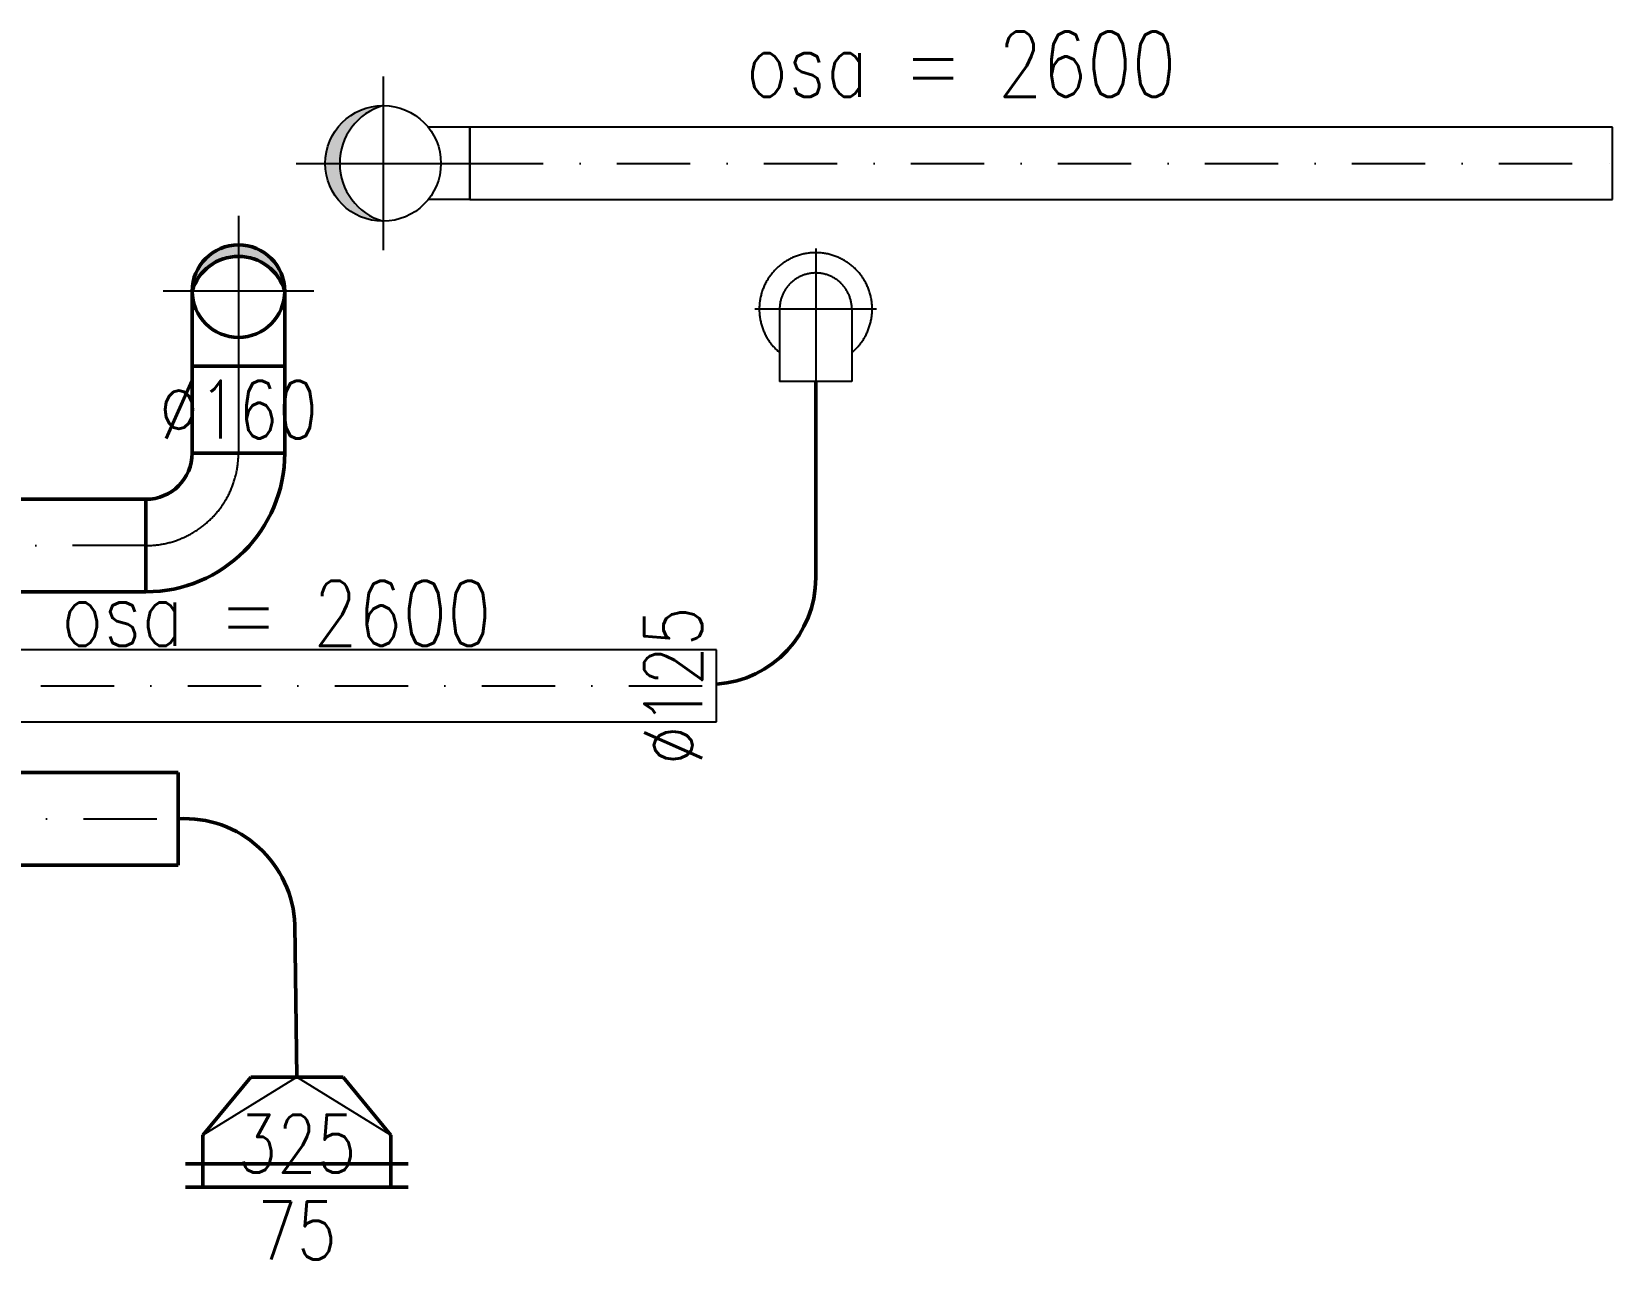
# Model space of a CAD drawing. Header units: millimetres. Extents: x -5302 to 21798, y 61761 to 66330.
# Drawn here: x 8166 to 10898, y 61761 to 63884 of the extents above; entities that cross this region are included whole.
import ezdxf
from ezdxf.enums import TextEntityAlignment as Align

# ---------------------------------------------------------------- set-up
doc = ezdxf.new("R2010")
doc.units = ezdxf.units.MM
doc.header["$LTSCALE"] = 10
for name, pattern in [('_aa', [1.4, 0.5, -0.2, 0.5, -0.2]), ('DASHDOT', [25.4, 12.7, -6.35, 0, -6.35]), ('KOLEJE', [0])]:
    doc.linetypes.add(name, pattern=pattern)
doc.layers.get('0').update_dxf_attribs({"color": 3})
for name, color, linetype, lineweight in [('V-flexo_osy', 3, 'KOLEJE', 50), ('V-objekty', 3, 'Continuous', 50), ('V-tvarovky', 3, 'Continuous', 50)]:
    doc.layers.add(name, color=color, linetype=linetype, lineweight=lineweight)
for name, color, linetype in [('V-objekty-popis', 3, 'Continuous'), ('V-tvarovky-popis', 3, 'Continuous'), ('VZT_DIGESTOR', 3, 'Continuous'), ('VZT_EXHAUST', 3, '_aa'), ('VZT_EXHAUST-popis', 3, 'Continuous')]:
    doc.layers.add(name, color=color, linetype=linetype)
doc.styles.add('ROMANS', font='romans.shx', dxfattribs={"width": 0.8})
doc.styles.get("Standard").update_dxf_attribs({"font": 'simplex.shx', "width": 0.8})
doc.linetypes.add('KOLEJE_2', pattern='A,2,[141,CADKON.SHX,S=3,R=0,X=0,Y=0],1.5', length=3.5)

# ---------------------------------------------------------------- blocks, each defined once
blk = doc.blocks.new('*U73', base_point=(150, -62.5))
at = {"linetype": 'ByBlock', "lineweight": -2, "ltscale": 2000}
blk.add_hatch(color=0, dxfattribs=at).paths.add_polyline_path([(0, 100, 0.414214), (-100, 0, 0.414214), (0, -100, -0.750012)])
at = {"color": 2, "linetype": 'DASHDOT', "lineweight": 25, "ltscale": 2000}
for p, q in [((0, 150), (0, -150)), ((-150, 0), (150, 0))]:
    blk.add_line(p, q, dxfattribs=at)
at = {"color": 0, "linetype": 'ByBlock', "lineweight": -2, "ltscale": 2000}
for p, q in [((150, 62.5), (78.1, 62.5)), ((150, -62.5), (150, 62.5)), ((150, -62.5), (78.1, -62.5))]:
    blk.add_line(p, q, dxfattribs=at)
blk.add_circle((0, 0), 100, dxfattribs=at)
blk.add_arc((29.2, 0), 104.2, 106.2593, 253.7407, dxfattribs=at)
blk = doc.blocks.new('*U76', base_point=(162.5, 40))
at = {"color": 0, "linetype": 'ByBlock', "lineweight": -2, "ltscale": 2000}
for points in [[(0, 0), (325, 0), (325, 40), (0, 40), (0, 0)], [(0, 0), (-30, 0)], [(325, 0), (355, 0)]]:
    blk.add_lwpolyline(points, dxfattribs=at)
blk = doc.blocks.new('*U77')
at = {"color": 0, "linetype": 'ByBlock', "lineweight": -2, "ltscale": 2000}
for p, q in [((0, 162.5), (0, 192.5)), ((50, 162.5), (0, 162.5)), ((0, 162.5), (0, 162.5)), ((0, 162.5), (0, -162.5)), ((50, 162.5), (150, 80)), ((150, 80), (150, 80)), ((150, 80), (150, -80)), ((150, 80), (150, 80)), ((150, -80), (50, -162.5)), ((150, -80), (150, -80)), ((150, -80), (150, -80)), ((50, -162.5), (0, -162.5)), ((0, -162.5), (0, -192.5)), ((0, -162.5), (0, -162.5))]:
    blk.add_line(p, q, dxfattribs=at)
at = {"color": 2, "linetype": 'DASHDOT', "lineweight": 25, "ltscale": 2000}
for p, q in [((50, 162.5), (150, 0)), ((150, 0), (50, -162.5))]:
    blk.add_line(p, q, dxfattribs=at)
blk = doc.blocks.new('*U112')
at = {"linetype": 'ByBlock', "lineweight": -2, "ltscale": 2000}
blk.add_hatch(color=0, dxfattribs=at).paths.add_polyline_path([(0, 80, 0.41421356), (-80, 0, 0.41421356), (0, -80, -0.750012)])
at = {"color": 2, "linetype": 'DASHDOT', "lineweight": 25, "ltscale": 2000}
for p, q in [((0, 130), (0, -130)), ((-130, 0), (130, 0))]:
    blk.add_line(p, q, dxfattribs=at)
at = {"color": 0, "linetype": 'ByBlock', "lineweight": -2, "ltscale": 2000}
for p, q in [((130, 80), (0, 80)), ((130, -80), (130, 80)), ((130, -80), (0, -80))]:
    blk.add_line(p, q, dxfattribs=at)
blk.add_circle((0, 0), 80, dxfattribs=at)
blk.add_arc((23.332, 0), 83.333, 106.259325, 253.740675, dxfattribs=at)
blk = doc.blocks.new('*U113', base_point=(0, 80))
at = {"color": 0, "linetype": 'ByBlock', "lineweight": -2, "ltscale": 2000}
for p, q in [((0, 160), (0, 0)), ((150, 160), (0, 160)), ((150, 0), (150, 160)), ((0, 0), (150, 0))]:
    blk.add_line(p, q, dxfattribs=at)
at = {"color": 2, "linetype": 'DASHDOT', "lineweight": 25, "ltscale": 2000}
blk.add_line((0, 80), (150, 80), dxfattribs=at)
blk = doc.blocks.new('*U114', base_point=(0, 160))
at = {"color": 0, "lineweight": -2, "ltscale": 2000}
for p, q in [((0, 240), (0, 80)), ((0, 240), (0, 240)), ((0, 80), (0, 80)), ((80, 0), (240, 0)), ((80, 0), (80, 0)), ((240, 0), (240, 0))]:
    blk.add_line(p, q, dxfattribs=at)
at = {"color": 2, "linetype": 'DASHDOT', "lineweight": 25, "ltscale": 2000}
for p, q in [((0, 160), (0, 160)), ((160, 0), (160, 0))]:
    blk.add_line(p, q, dxfattribs=at)
at = {"color": 0, "lineweight": -2, "ltscale": 2000}
for radius in [240, 80]:
    blk.add_arc((0, 0), radius, 0, 90, dxfattribs=at)
at = {"color": 2, "linetype": 'DASHDOT', "lineweight": 25, "ltscale": 2000}
blk.add_arc((0, 0), 160, 0, 90, dxfattribs=at)
blk = doc.blocks.new('*U123')
at = {"color": 2, "linetype": 'DASHDOT', "lineweight": 25, "ltscale": 2000}
for p, q in [((0, 105), (0, -105)), ((-105, 0), (0, 0))]:
    blk.add_line(p, q, dxfattribs=at)
at = {"color": 0, "linetype": 'ByBlock', "lineweight": -2, "ltscale": 2000}
for p, q in [((0, 62.5), (125, 62.5)), ((125, 62.5), (125, -62.5)), ((0, -62.5), (125, -62.5))]:
    blk.add_line(p, q, dxfattribs=at)
at = {"color": 2, "linetype": 'KOLEJE', "lineweight": 25, "ltscale": 2000}
blk.add_lwpolyline([(0, 0), (125, 0)], dxfattribs=at)
at = {"color": 0, "linetype": 'ByBlock', "lineweight": -2, "ltscale": 2000}
for radius, start, end in [(97.6, 39.8056, 320.1944), (62.5, 90, 270)]:
    blk.add_arc((0, 0), radius, start, end, dxfattribs=at)
blk = doc.blocks.new('*U187', base_point=(0, 62.5))
at = {"color": 0, "linetype": 'ByBlock', "lineweight": -2, "ltscale": 2000}
for p, q in [((0, 125), (0, 0)), ((1930.61, 125), (0, 125)), ((1930.61, 0), (1930.61, 125)), ((0, 0), (1930.61, 0))]:
    blk.add_line(p, q, dxfattribs=at)
at = {"color": 2, "linetype": 'DASHDOT', "lineweight": 25}
blk.add_line((0, 62.5), (1930.61, 62.5), dxfattribs=at)
blk = doc.blocks.new('*U193', base_point=(0, 62.5))
at = {"color": 0, "linetype": 'ByBlock', "lineweight": -2, "ltscale": 2000}
for p, q in [((0, 125), (0, 0)), ((1975, 125), (0, 125)), ((1975, 0), (1975, 125)), ((0, 0), (1975, 0))]:
    blk.add_line(p, q, dxfattribs=at)
at = {"color": 2, "linetype": 'DASHDOT', "lineweight": 25}
blk.add_line((0, 62.5), (1975, 62.5), dxfattribs=at)
blk = doc.blocks.new('*U238', base_point=(0, 80))
at = {"color": 0, "linetype": 'ByBlock', "lineweight": -2, "ltscale": 2000}
for p, q in [((0, 160), (0, 0)), ((285, 160), (0, 160)), ((285, 0), (285, 160)), ((0, 0), (285, 0))]:
    blk.add_line(p, q, dxfattribs=at)
at = {"color": 2, "linetype": 'DASHDOT', "lineweight": 25}
blk.add_line((0, 80), (285, 80), dxfattribs=at)
blk = doc.blocks.new('*U253', base_point=(0, 80))
at = {"color": 0, "linetype": 'ByBlock', "lineweight": -2, "ltscale": 2000}
for p, q in [((0, 160), (0, 0)), ((1942.57, 160), (0, 160)), ((1942.57, 0), (1942.57, 160)), ((0, 0), (1942.57, 0))]:
    blk.add_line(p, q, dxfattribs=at)
at = {"color": 2, "linetype": 'DASHDOT', "lineweight": 25}
blk.add_line((0, 80), (1942.57, 80), dxfattribs=at)

msp = doc.modelspace()

# ---------------------------------------------------------------- linework, layer by layer
at = {"layer": 'V-flexo_osy', "linetype": 'KOLEJE_2', "ltscale": 2}
for points in [[(9521.1, 63278.7), (9521.1, 62938.9, -0.39442), (9349.7, 62755.4, 18.419043)], [(8624.3, 62075.7), (8620.8, 62339.2, 0.418743), (8419.1, 62522.6, -1.603469)]]:
    msp.add_lwpolyline(points, format="xyb", dxfattribs=at)

# ---------------------------------------------------------------- block references
at = {"layer": 'V-objekty', "ltscale": 2000, "xscale": -1, "rotation": 270.0000000000091}
msp.add_blockref('*U77', (8624.3, 61925.7), dxfattribs=at)
at = {"layer": 'V-objekty', "ltscale": 2000, "xscale": -1}
msp.add_blockref('*U76', (8624.3, 61925.7), dxfattribs=at)
at = {"layer": 'V-tvarovky', "ltscale": 2000}
for name, p, rotation in [('*U112', (8523.2, 63434.9), 270.0000000000014), ('*U113', (8523.2, 63304.9), 270.0000000000018), ('*U114', (8523.2, 63154.9), 270.0000000000018), ('*U238', (8363.2, 62994.9), 180.000000000002)]:
    msp.add_blockref(name, p, dxfattribs=dict(at, rotation=rotation))
msp.add_blockref('*U253', (6476.5, 62522.6), dxfattribs=at)
at = {"layer": 'VZT_DIGESTOR', "ltscale": 200}
msp.add_blockref('*U73', (8923.2, 63593.2), dxfattribs=at)
at = {"layer": 'VZT_DIGESTOR', "ltscale": 2000}
msp.add_blockref('*U193', (8923.2, 63655.7), dxfattribs=at)
at = {"layer": 'VZT_EXHAUST', "ltscale": 200, "rotation": 270.0000000000081}
msp.add_blockref('*U123', (9521.1, 63403.7), dxfattribs=at)
at = {"layer": 'VZT_EXHAUST', "ltscale": 200}
msp.add_blockref('*U187', (7419.1, 62752.4), dxfattribs=at)

# ---------------------------------------------------------------- texts
at = {"layer": 'V-objekty-popis', "color": 3, "width": 0.8}
msp.add_text('325', height=100, dxfattribs=at).set_placement((8624.3, 61910.7), align=Align.CENTER)
msp.add_text('75', height=100, dxfattribs=at).set_placement((8624.3, 61860.7), align=Align.TOP_CENTER)
at = {"layer": 'V-tvarovky', "ltscale": 2000, "char_height": 150, "width": 1946.022, "attachment_point": 1, "rotation": 0, "style": 'ROMANS'}
for insert in [(9400, 63883.5, -4800), (8216.5, 62934, -4800)]:
    msp.add_mtext('\\A1;{\\Fromans|c238;\\H0.75x;osa = 2600}', dxfattribs=dict(at, insert=insert))
at = {"layer": 'V-tvarovky-popis', "color": 3, "width": 0.8}
msp.add_text('%%c160', height=100, dxfattribs=at).set_placement((8523.2, 63179.9), align=Align.CENTER)
at = {"layer": 'VZT_EXHAUST-popis', "color": 3, "width": 0.8}
msp.add_text('%%c125', height=100, rotation=90, dxfattribs=at).set_placement((9324.7, 62752.4), align=Align.CENTER)

doc.saveas('drawing.dxf')
